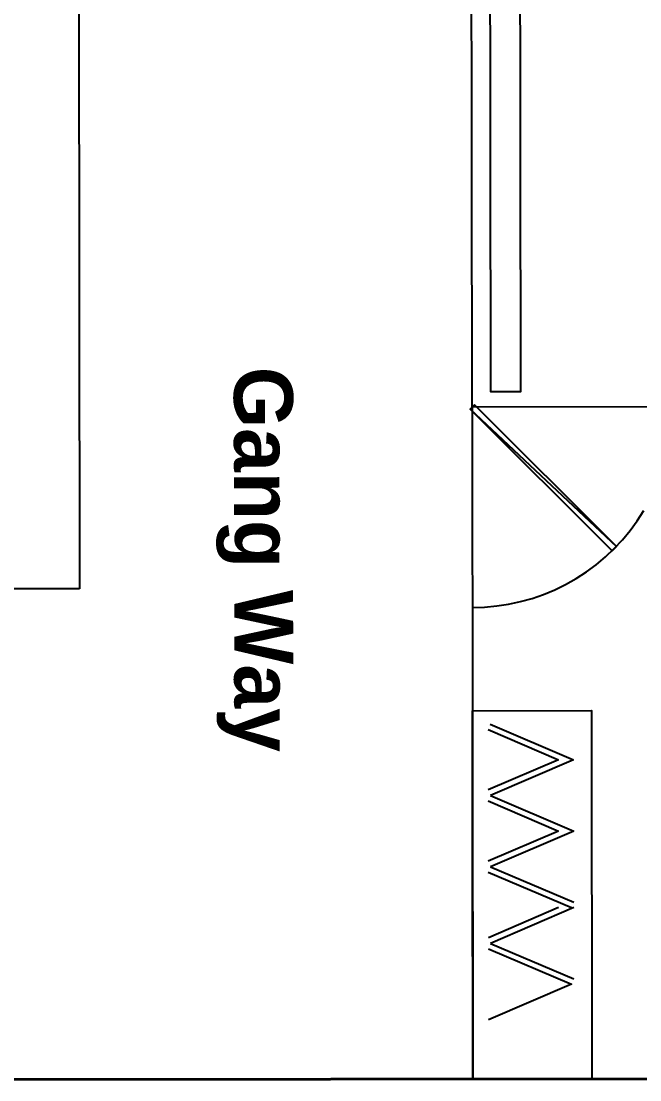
# Model space of a CAD drawing. Header units: feet. Extents: x -99009 to 3252343, y -11094690 to 9035152.
# Drawn here: x 2521547 to 2524695, y -1963804 to -1958411 of the extents above; entities that cross this region are included whole.
import ezdxf

# ---------------------------------------------------------------- set-up
doc = ezdxf.new("R2010")
doc.units = ezdxf.units.FT
for name, color, linetype in [('1', 1, 'Continuous'), ('JOB', 4, 'Continuous'), ('K-LINE', 7, 'Continuous')]:
    doc.layers.add(name, color=color, linetype=linetype)
doc.layers.add('WALL', color=10, linetype='Continuous', lineweight=40)
doc.styles.get("Standard").update_dxf_attribs({"font": 'GOTHICB.TTF'})

msp = doc.modelspace()

# ---------------------------------------------------------------- linework, layer by layer
at = {"color": 7, "linetype": 'Continuous', "lineweight": 25, "transparency": 33554684}
for p, q in [((2523934.5981, -1961992.39272), (2524358.57382, -1962173.1228)), ((2523923.30347, -1962019.77603), (2524281.18153, -1962173.21067)), ((2524281.18153, -1962173.21067), (2523923.6528, -1962327.45757)), ((2524358.57382, -1962173.1228), (2523935.00958, -1962354.81515)), ((2523935.00958, -1962354.81515), (2524358.98637, -1962536.48904)), ((2523923.71603, -1962383.14227), (2524281.59408, -1962536.57691)), ((2524281.59408, -1962536.57691), (2523924.06429, -1962689.88)), ((2524358.98637, -1962536.48904), (2523935.42213, -1962718.18139)), ((2523924.12751, -1962745.5647), (2524347.15942, -1962926.29585)), ((2523935.42213, -1962718.18139), (2524359.39785, -1962898.91147)), ((2524282.03664, -1962926.36979), (2523924.50792, -1963080.61668)), ((2524359.42893, -1962926.28192), (2523935.86576, -1963108.91808)), ((2523935.86576, -1963108.91808), (2524359.84148, -1963289.64816))]:
    msp.add_line(p, q, dxfattribs=at)
for points in [[(2523842.15796, -1960376.69559), (2523837.91884, -1956642.98952), (2528816.50821, -1956637.33699), (2528820.74733, -1960371.04307), (2523842.15796, -1960376.69559), (2523846.04454, -1963799.8887)], [(2523843.3174, -1961397.8963), (2523905.60661, -1961395.93796), (2523966.94773, -1961390.20545), (2524027.34075, -1961380.69879), (2524087.72949, -1961367.41689), (2524147.1712, -1961351.30464), (2524205.66482, -1961331.41822), (2524262.26654, -1961307.75872), (2524317.92016, -1961280.32505), (2524371.68295, -1961250.0621), (2524423.55383, -1961216.02607), (2524472.59115, -1961180.10562), (2524520.68037, -1961140.41102), (2524564.99115, -1961097.88928), (2524607.41216, -1961053.48206), (2524646.99747, -1961005.30283), (2524682.80646, -1960956.18407), (2524716.72463, -1960904.23603)], [(2528824.63392, -1963794.23618), (2528824.63392, -1963794.23618), (2523846.04454, -1963799.8887), (2523844.63114, -1962555.00541)], [(2523924.57114, -1963136.30138), (2524347.60305, -1963317.03253), (2523924.98262, -1963498.72381)]]:
    msp.add_lwpolyline(points, dxfattribs=at)
for points in [[(2523933.78078, -1957807.18533), (2524084.79013, -1957807.01388), (2524087.62014, -1960299.6119), (2523936.6108, -1960299.78335)], [(2523846.04454, -1963799.8887), (2523843.91427, -1961923.59758), (2524448.89546, -1961922.91071), (2524451.02574, -1963799.20183)]]:
    msp.add_lwpolyline(points, close=True, dxfattribs=at)
at = {"color": 7, "linetype": 'Continuous', "lineweight": -2, "transparency": 33554684}
for points in [[(2523853.47188, -1960366.30084), (2523831.78893, -1960388.03308), (2524576.30506, -1961087.49453)], [(2523831.78893, -1960388.03308), (2524576.30506, -1961087.49453), (2524554.62211, -1961109.22677)]]:
    msp.add_lwpolyline(points, close=True, dxfattribs=at)
at = {"layer": '1'}
msp.add_arc((2520410.24778, -1978395.99612), 100000, 84.1346387202, 194.3871675539, dxfattribs=at)
at = {"layer": 'JOB'}
for p, q in [((2521837.55001, -1956655.64258), (2521842.82552, -1961302.16148)), ((2521842.82552, -1961302.16148), (2516540.31201, -1961308.18178))]:
    msp.add_line(p, q, dxfattribs=at)
at = {"layer": 'WALL'}
msp.add_line((2528824.63392, -1963794.23618), (2516543.64183, -1963808.17961), dxfattribs=at)

# ---------------------------------------------------------------- texts
at = {"layer": 'K-LINE', "insert": (2522929.62321, -1960171.78042), "char_height": 300, "width": 2495.2996665, "attachment_point": 1, "rotation": 270.06505171}
msp.add_mtext('{Gang Way}', dxfattribs=at)

doc.saveas('drawing.dxf')
